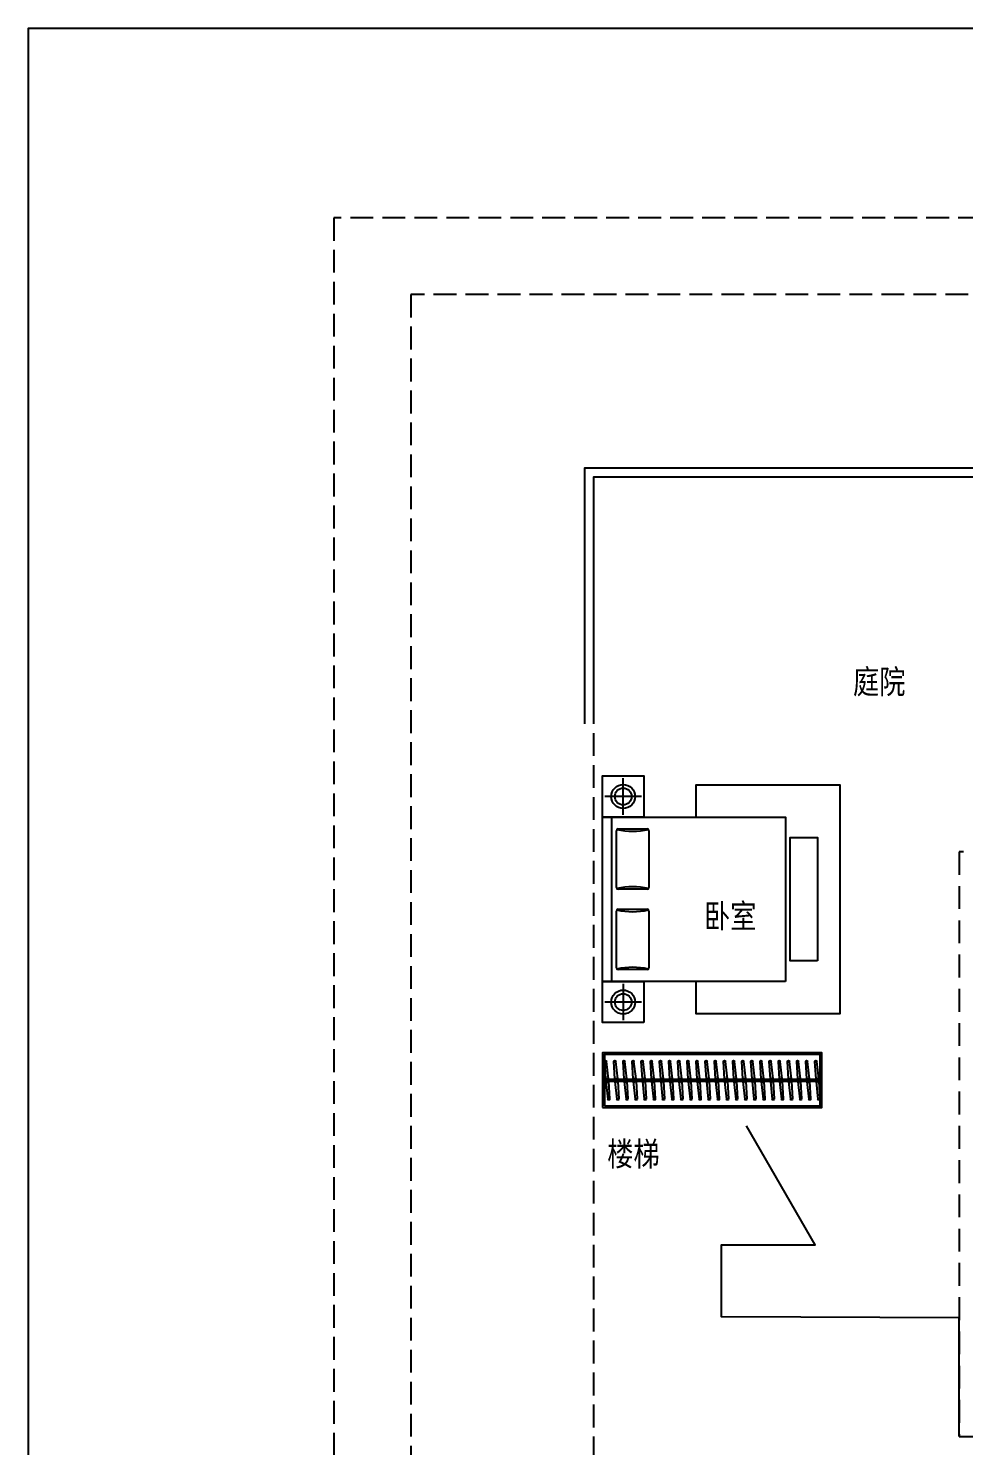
# Model space of a CAD drawing. Extents: x 9028 to 51035, y 9955 to 39655.
# Drawn here: x 9028 to 19262, y 24141 to 39655 of the extents above; entities that cross this region are included whole.
import ezdxf

# ---------------------------------------------------------------- set-up
doc = ezdxf.new("R2010")
doc.units = 0
doc.header["$LTSCALE"] = 1000
doc.header["$MEASUREMENT"] = 0
doc.set_wipeout_variables(frame=1)
doc.linetypes.add('DASH', pattern=[0.35, 0.25, -0.1])
doc.linetypes.add('HIDDEN', pattern=[0.375, 0.25, -0.125])
for name, color, linetype in [('A-PUB_TITLE', 4, 'Continuous'), ('AE-FURN-MOVE', 165, 'Continuous'), ('PUB_TEXT', 7, 'Continuous'), ('WALL', 9, 'Continuous')]:
    doc.layers.add(name, color=color, linetype=linetype)
doc.layers.add('辅助线', color=8, linetype='DASH', plot=False)
doc.styles.add('黑体', font='simhei.ttf', dxfattribs={"width": 0.8})

# ---------------------------------------------------------------- blocks, each defined once
blk = doc.blocks.new('A$C754C7141')
for p, q in [((0, 20), (0, 640)), ((0, 20), (0, 640)), ((0, 20), (0, 640)), ((20, 660), (336, 660)), ((20, 660), (336, 660)), ((20, 660), (336, 660)), ((356, 640), (356, 20)), ((356, 640), (356, 20)), ((356, 640), (356, 20)), ((336, 0), (20, 0)), ((336, 0), (20, 0)), ((336, 0), (20, 0))]:
    blk.add_line(p, q)
for centre, radius, start, end in [((20, 640), 20, 90, 180), ((20, 640), 20, 90, 180), ((20, 640), 20, 90, 180), ((178, 1402), 768, 257.0583, 282.9417), ((178, 1402), 768, 257.0583, 282.9417), ((178, 1402), 768, 257.0583, 282.9417), ((336, 640), 20, 0, 90), ((336, 640), 20, 0, 90), ((336, 640), 20, 0, 90), ((20, 20), 20, 180, 270), ((20, 20), 20, 180, 270), ((20, 20), 20, 180, 270), ((178, -742), 768, 77.0583, 102.9417), ((178, -742), 768, 77.0583, 102.9417), ((178, -742), 768, 77.0583, 102.9417), ((336, 20), 20, 270, 0), ((336, 20), 20, 270, 0), ((336, 20), 20, 270, 0)]:
    blk.add_arc(centre, radius, start, end)
blk = doc.blocks.new('*U71')
for p, q in [((-1125, -425), (-1125, -25)), ((-900, -100), (900, -100)), ((1125, -425), (1125, -25)), ((-925, -225), (-1325, -225)), ((925, -225), (1325, -225))]:
    blk.add_line(p, q)
for points in [[(-900, -2000), (-900, 0), (900, 0), (900, -2000)], [(900, -450), (900, 0), (1350, 0), (1350, -450)], [(-1350, -450), (-1350, 0), (-900, 0), (-900, -450)], [(-675, -2350), (-675, -2050), (675, -2050), (675, -2350)]]:
    blk.add_lwpolyline(points, close=True)
blk.add_lwpolyline([(-900, -1020), (-1250, -1020), (-1250, -2600), (1250, -2600), (1250, -1020), (900, -1020)])
for centre, radius in [((-1125, -225), 131), ((-1125, -225), 91.6), ((1125, -225), 131), ((1125, -225), 91.6)]:
    blk.add_circle(centre, radius)
at = {"rotation": 90}
for p in [(-110, -506), (770, -506)]:
    blk.add_blockref('A$C754C7141', p, dxfattribs=at)
blk = doc.blocks.new('*U62')
blk.add_wipeout([(0, 0), (0, 600), (2400, 600), (2400, 0)])
at = {"color": 8}
for p, q in [((35, 314), (56, 507)), ((65, 314), (76, 505)), ((135, 314), (156, 507)), ((165, 314), (176, 505)), ((235, 314), (256, 507)), ((265, 314), (276, 505)), ((335, 314), (356, 507)), ((365, 314), (376, 505)), ((435, 314), (456, 507)), ((465, 314), (476, 505)), ((535, 314), (556, 507)), ((565, 314), (576, 505)), ((635, 314), (656, 507)), ((665, 314), (676, 505)), ((735, 314), (756, 507)), ((765, 314), (776, 505)), ((835, 314), (856, 507)), ((865, 314), (876, 505)), ((935, 314), (956, 507)), ((965, 314), (976, 505)), ((1035, 314), (1056, 507)), ((1065, 314), (1076, 505)), ((1135, 314), (1156, 507)), ((1165, 314), (1176, 505)), ((1235, 314), (1256, 507)), ((1265, 314), (1276, 505)), ((1335, 314), (1356, 507)), ((1365, 314), (1376, 505)), ((1435, 314), (1456, 507)), ((1465, 314), (1476, 505)), ((1535, 314), (1556, 507)), ((1565, 314), (1576, 505)), ((1635, 314), (1656, 507)), ((1665, 314), (1676, 505)), ((1735, 314), (1756, 507)), ((1765, 314), (1776, 505)), ((1835, 314), (1856, 507)), ((1865, 314), (1876, 505)), ((1935, 314), (1956, 507)), ((1965, 314), (1976, 505)), ((2035, 314), (2056, 507)), ((2065, 314), (2076, 505)), ((2135, 314), (2156, 507)), ((2165, 314), (2176, 505)), ((2235, 314), (2256, 507)), ((2265, 314), (2276, 505)), ((2335, 314), (2356, 507)), ((2365, 314), (2376, 505)), ((20, 315), (25, 315)), ((35, 314), (48, 314)), ((48, 317), (52, 317)), ((48, 317), (48, 283)), ((52, 317), (52, 283)), ((52, 314), (65, 314)), ((135, 314), (148, 314)), ((148, 317), (152, 317)), ((148, 317), (148, 283)), ((152, 317), (152, 283)), ((152, 314), (165, 314)), ((235, 314), (248, 314)), ((248, 317), (252, 317)), ((248, 317), (248, 283)), ((252, 317), (252, 283)), ((252, 314), (265, 314)), ((335, 314), (348, 314)), ((348, 317), (352, 317)), ((348, 317), (348, 283)), ((352, 317), (352, 283)), ((352, 314), (365, 314)), ((435, 314), (448, 314)), ((448, 317), (452, 317)), ((448, 317), (448, 283)), ((452, 317), (452, 283)), ((452, 314), (465, 314)), ((535, 314), (548, 314)), ((548, 317), (552, 317)), ((548, 317), (548, 283)), ((552, 317), (552, 283)), ((552, 314), (565, 314)), ((635, 314), (648, 314)), ((648, 317), (652, 317)), ((648, 317), (648, 283)), ((652, 317), (652, 283)), ((652, 314), (665, 314)), ((735, 314), (748, 314)), ((748, 317), (752, 317)), ((748, 317), (748, 283)), ((752, 317), (752, 283)), ((752, 314), (765, 314)), ((835, 314), (848, 314)), ((848, 317), (852, 317)), ((848, 317), (848, 283)), ((852, 317), (852, 283)), ((852, 314), (865, 314)), ((935, 314), (948, 314)), ((948, 317), (952, 317)), ((948, 317), (948, 283)), ((952, 317), (952, 283)), ((952, 314), (965, 314)), ((1035, 314), (1048, 314)), ((1048, 317), (1052, 317)), ((1048, 317), (1048, 283)), ((1052, 317), (1052, 283)), ((1052, 314), (1065, 314)), ((1135, 314), (1148, 314)), ((1148, 317), (1152, 317)), ((1148, 317), (1148, 283)), ((1152, 317), (1152, 283)), ((1152, 314), (1165, 314)), ((1235, 314), (1248, 314)), ((1248, 317), (1252, 317)), ((1248, 317), (1248, 283)), ((1252, 317), (1252, 283)), ((1252, 314), (1265, 314)), ((1335, 314), (1348, 314)), ((1348, 317), (1352, 317)), ((1348, 317), (1348, 283)), ((1352, 317), (1352, 283)), ((1352, 314), (1365, 314)), ((1435, 314), (1448, 314)), ((1448, 317), (1452, 317)), ((1448, 317), (1448, 283)), ((1452, 317), (1452, 283)), ((1452, 314), (1465, 314)), ((1535, 314), (1548, 314)), ((1548, 317), (1552, 317)), ((1548, 317), (1548, 283)), ((1552, 317), (1552, 283)), ((1552, 314), (1565, 314)), ((1635, 314), (1648, 314)), ((1648, 317), (1652, 317)), ((1648, 317), (1648, 283)), ((1652, 317), (1652, 283)), ((1652, 314), (1665, 314)), ((1735, 314), (1748, 314)), ((1748, 317), (1752, 317)), ((1748, 317), (1748, 283)), ((1752, 317), (1752, 283)), ((1752, 314), (1765, 314)), ((1835, 314), (1848, 314)), ((1848, 317), (1852, 317)), ((1848, 317), (1848, 283)), ((1852, 317), (1852, 283)), ((1852, 314), (1865, 314)), ((1935, 314), (1948, 314)), ((1948, 317), (1952, 317)), ((1948, 317), (1948, 283)), ((1952, 317), (1952, 283)), ((1952, 314), (1965, 314)), ((2035, 314), (2048, 314)), ((2048, 317), (2052, 317)), ((2048, 317), (2048, 283)), ((2052, 317), (2052, 283)), ((2052, 314), (2065, 314)), ((2135, 314), (2148, 314)), ((2148, 317), (2152, 317)), ((2148, 317), (2148, 283)), ((2152, 317), (2152, 283)), ((2152, 314), (2165, 314)), ((2235, 314), (2248, 314)), ((2248, 317), (2252, 317)), ((2248, 317), (2248, 283)), ((2252, 317), (2252, 283)), ((2252, 314), (2265, 314)), ((2335, 314), (2348, 314)), ((2348, 317), (2352, 317)), ((2348, 317), (2348, 283)), ((2352, 317), (2352, 283)), ((2352, 314), (2365, 314)), ((2380, 315), (2375, 315)), ((20, 285), (25, 285)), ((35, 286), (23, 95)), ((25, 310), (2375, 310)), ((25, 290), (2375, 290)), ((48, 286), (35, 286)), ((65, 286), (43, 93)), ((52, 283), (48, 283)), ((65, 286), (52, 286)), ((135, 286), (123, 95)), ((148, 286), (135, 286)), ((165, 286), (143, 93)), ((152, 283), (148, 283)), ((165, 286), (152, 286)), ((235, 286), (223, 95)), ((248, 286), (235, 286)), ((265, 286), (243, 93)), ((252, 283), (248, 283)), ((265, 286), (252, 286)), ((335, 286), (323, 95)), ((348, 286), (335, 286)), ((365, 286), (343, 93)), ((352, 283), (348, 283)), ((365, 286), (352, 286)), ((435, 286), (423, 95)), ((448, 286), (435, 286)), ((465, 286), (443, 93)), ((452, 283), (448, 283)), ((465, 286), (452, 286)), ((535, 286), (523, 95)), ((548, 286), (535, 286)), ((565, 286), (543, 93)), ((552, 283), (548, 283)), ((565, 286), (552, 286)), ((635, 286), (623, 95)), ((648, 286), (635, 286)), ((665, 286), (643, 93)), ((652, 283), (648, 283)), ((665, 286), (652, 286)), ((735, 286), (723, 95)), ((748, 286), (735, 286)), ((765, 286), (743, 93)), ((752, 283), (748, 283)), ((765, 286), (752, 286)), ((835, 286), (823, 95)), ((848, 286), (835, 286)), ((865, 286), (843, 93)), ((852, 283), (848, 283)), ((865, 286), (852, 286)), ((935, 286), (923, 95)), ((948, 286), (935, 286)), ((965, 286), (943, 93)), ((952, 283), (948, 283)), ((965, 286), (952, 286)), ((1035, 286), (1023, 95)), ((1048, 286), (1035, 286)), ((1065, 286), (1043, 93)), ((1052, 283), (1048, 283)), ((1065, 286), (1052, 286)), ((1135, 286), (1123, 95)), ((1148, 286), (1135, 286)), ((1165, 286), (1143, 93)), ((1152, 283), (1148, 283)), ((1165, 286), (1152, 286)), ((1235, 286), (1223, 95)), ((1248, 286), (1235, 286)), ((1265, 286), (1243, 93)), ((1252, 283), (1248, 283)), ((1265, 286), (1252, 286)), ((1335, 286), (1323, 95)), ((1348, 286), (1335, 286)), ((1365, 286), (1343, 93)), ((1352, 283), (1348, 283)), ((1365, 286), (1352, 286)), ((1435, 286), (1423, 95)), ((1448, 286), (1435, 286)), ((1465, 286), (1443, 93)), ((1452, 283), (1448, 283)), ((1465, 286), (1452, 286)), ((1535, 286), (1523, 95)), ((1548, 286), (1535, 286)), ((1565, 286), (1543, 93)), ((1552, 283), (1548, 283)), ((1565, 286), (1552, 286)), ((1635, 286), (1623, 95)), ((1648, 286), (1635, 286)), ((1665, 286), (1643, 93)), ((1652, 283), (1648, 283)), ((1665, 286), (1652, 286)), ((1735, 286), (1723, 95)), ((1748, 286), (1735, 286)), ((1765, 286), (1743, 93)), ((1752, 283), (1748, 283)), ((1765, 286), (1752, 286)), ((1835, 286), (1823, 95)), ((1848, 286), (1835, 286)), ((1865, 286), (1843, 93)), ((1852, 283), (1848, 283)), ((1865, 286), (1852, 286)), ((1935, 286), (1923, 95)), ((1948, 286), (1935, 286)), ((1965, 286), (1943, 93)), ((1952, 283), (1948, 283)), ((1965, 286), (1952, 286)), ((2035, 286), (2023, 95)), ((2048, 286), (2035, 286)), ((2065, 286), (2043, 93)), ((2052, 283), (2048, 283)), ((2065, 286), (2052, 286)), ((2135, 286), (2123, 95)), ((2148, 286), (2135, 286)), ((2165, 286), (2143, 93)), ((2152, 283), (2148, 283)), ((2165, 286), (2152, 286)), ((2235, 286), (2223, 95)), ((2248, 286), (2235, 286)), ((2265, 286), (2243, 93)), ((2252, 283), (2248, 283)), ((2265, 286), (2252, 286)), ((2335, 286), (2323, 95)), ((2348, 286), (2335, 286)), ((2365, 286), (2343, 93)), ((2352, 283), (2348, 283)), ((2365, 286), (2352, 286)), ((2380, 285), (2375, 285))]:
    blk.add_line(p, q, dxfattribs=at)
blk.add_lwpolyline([(0, 600), (2400, 600), (2400, 0), (0, 0)], close=True)
blk.add_lwpolyline([(20, 580), (2380, 580), (2380, 20), (20, 20)], close=True, dxfattribs=at)
for points in [[(25, 285), (25, 315)], [(2375, 285), (2375, 315)]]:
    blk.add_lwpolyline(points, dxfattribs=at)
for centre, start, end in [((66, 506), 356.9606, 174.2894), ((166, 506), 356.9606, 174.2894), ((266, 506), 356.9606, 174.2894), ((366, 506), 356.9606, 174.2894), ((466, 506), 356.9606, 174.2894), ((566, 506), 356.9606, 174.2894), ((666, 506), 356.9606, 174.2894), ((766, 506), 356.9606, 174.2894), ((866, 506), 356.9606, 174.2894), ((966, 506), 356.9606, 174.2894), ((1066, 506), 356.9606, 174.2894), ((1166, 506), 356.9606, 174.2894), ((1266, 506), 356.9606, 174.2894), ((1366, 506), 356.9606, 174.2894), ((1466, 506), 356.9606, 174.2894), ((1566, 506), 356.9606, 174.2894), ((1666, 506), 356.9606, 174.2894), ((1766, 506), 356.9606, 174.2894), ((1866, 506), 356.9606, 174.2894), ((1966, 506), 356.9606, 174.2894), ((2066, 506), 356.9606, 174.2894), ((2166, 506), 356.9606, 174.2894), ((2266, 506), 356.9606, 174.2894), ((2366, 506), 356.9606, 174.2894), ((33, 94), 176.9606, 354.2894), ((133, 94), 176.9606, 354.2894), ((233, 94), 176.9606, 354.2894), ((333, 94), 176.9606, 354.2894), ((433, 94), 176.9606, 354.2894), ((533, 94), 176.9606, 354.2894), ((633, 94), 176.9606, 354.2894), ((733, 94), 176.9606, 354.2894), ((833, 94), 176.9606, 354.2894), ((933, 94), 176.9606, 354.2894), ((1033, 94), 176.9606, 354.2894), ((1133, 94), 176.9606, 354.2894), ((1233, 94), 176.9606, 354.2894), ((1333, 94), 176.9606, 354.2894), ((1433, 94), 176.9606, 354.2894), ((1533, 94), 176.9606, 354.2894), ((1633, 94), 176.9606, 354.2894), ((1733, 94), 176.9606, 354.2894), ((1833, 94), 176.9606, 354.2894), ((1933, 94), 176.9606, 354.2894), ((2033, 94), 176.9606, 354.2894), ((2133, 94), 176.9606, 354.2894), ((2233, 94), 176.9606, 354.2894), ((2333, 94), 176.9606, 354.2894)]:
    blk.add_arc(centre, 10, start, end, dxfattribs=at)

msp = doc.modelspace()

# ---------------------------------------------------------------- linework, layer by layer
msp.add_lwpolyline([(21212, 34741), (15212, 34741), (15212, 32041)])
at = {"color": 8, "linetype": 'HIDDEN'}
msp.add_lwpolyline([(19212, 30641), (19212, 24241), (20412, 24241), (20412, 29441), (27812, 29441), (27812, 24241), (29012, 24241), (29012, 30641)], close=True, dxfattribs=at)
at = {"layer": 'A-PUB_TITLE'}
msp.add_lwpolyline([(9028, 9955), (51028, 9955), (51028, 39655), (9028, 39655)], close=True, dxfattribs=at)
at = {"layer": 'WALL'}
for points in [[(21212, 34841), (15112, 34841), (15112, 32041)], [(19212, 24241), (19212, 25541), (16612, 25551), (16612, 26341), (17637, 26341), (16887, 27641)]]:
    msp.add_lwpolyline(points, dxfattribs=at)
at = {"layer": '辅助线'}
for points in [[(12372, 13701), (35552, 13701), (35552, 37581), (12372, 37581)], [(12372, 13701), (35552, 13701), (35552, 37581), (12372, 37581)], [(13212, 14541), (34712, 14541), (34712, 36741), (13212, 36741)], [(15212, 16541), (32712, 16541), (32712, 34741), (15212, 34741)]]:
    msp.add_lwpolyline(points, close=True, dxfattribs=at)

# ---------------------------------------------------------------- block references
at = {"layer": 'AE-FURN-MOVE', "rotation": 90.00000000000001}
msp.add_blockref('*U71', (15312, 30122), dxfattribs=at)

# ---------------------------------------------------------------- texts
at = {"layer": 'PUB_TEXT', "style": '黑体', "width": 0.8}
for s, p in [('庭院', (18051, 32372)), ('卧室', (16421, 29807)), ('楼梯', (15362, 27203))]:
    msp.add_text(s, height=262.9, dxfattribs=at).set_placement(p)

# ---------------------------------------------------------------- next in the draw order: block references
at = {"layer": 'AE-FURN-MOVE', "xscale": -1, "rotation": 180}
msp.add_blockref('*U62', (15312, 28441), dxfattribs=at)

doc.saveas('drawing.dxf')
